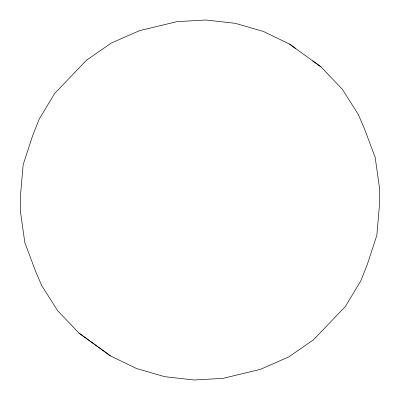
<?xml version="1.0" encoding="UTF-8"?>
<svg xmlns="http://www.w3.org/2000/svg" width="400" height="400" viewBox="0 0 400 400"><rect width="100%" height="100%" fill="white"/><g stroke="black" fill="none" stroke-linecap="round" stroke-linejoin="round"><path stroke-width="0.6" d="M321.055 66.925L289.565 44.115L263.44 31.46L235.25 23.32L206.075 20L177.035 21.635L139.53 30.655L111.24 43.06L86.615 60.135L54.71 93.36L39.18 119.17L32.57 135.895L23.17 164.67L20.565 194.805L20.62 212.865L24.825 242.615L35.635 271.42L41.715 285.585L57.72 310.785L78.945 333.075L110.435 355.885L136.56 368.54L164.75 376.68L193.925 380L222.965 378.365L260.47 369.345L288.76 356.94L313.385 339.865L345.29 306.64L360.82 280.83L367.43 264.105L376.83 235.33L379.435 205.195L379.38 187.135L375.175 157.385L364.365 128.58L358.285 114.415L342.28 89.215L321.055 66.925L312.62 60.795M78.945 333.075L110.435 355.885M289.565 44.115L295.44 48.39"/></g></svg>
